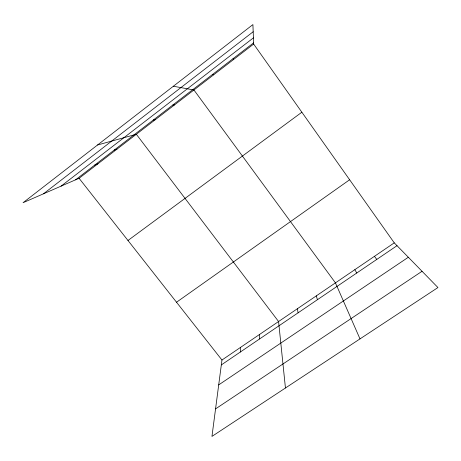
<?xml version="1.0" encoding="UTF-8"?>
<svg xmlns="http://www.w3.org/2000/svg" width="461" height="461" viewBox="0 0 461 461"><rect width="100%" height="100%" fill="white"/><g stroke="black" fill="none" stroke-linecap="round" stroke-linejoin="round"><path stroke-width="0.69" d="M240.331 352.025L240.619 347.335M79.085 178.286L221.96 360.024L211.956 436.411L437.95 287.549L394.264 242.861L253.654 44.066L252.91 24.589L23.05 202.713L79.085 178.286L253.654 44.066M43.455 193.816L253.181 31.757M61.048 186.152L253.417 37.871M75.541 179.83L253.608 42.856M127.974 240.475L301.863 112.219M176.523 302.226L349.634 179.761M221.96 360.024L394.264 242.861M221.315 364.928L397.03 245.684M218.704 384.895L408.337 257.255M215.564 408.89L422.051 271.287M94.753 165.05L97.939 163.793M114.207 150.09L117.019 149.116M97.536 144.99L136.335 134.266L278.582 321.524L285.445 388.006M153.242 120.062L155.305 119.681M172.829 104.993L174.506 104.918M173.353 86.236L193.937 89.981L335.435 282.858L359.995 338.898M212.717 74.307L213.604 74.861M374.43 256.345L376.787 259.422M354.82 269.679L356.774 273.004M233.036 58.68L233.508 59.555M316.269 295.893L317.45 299.69M297.322 308.778L298.123 312.806M259.491 334.502L259.56 338.973"/></g></svg>
